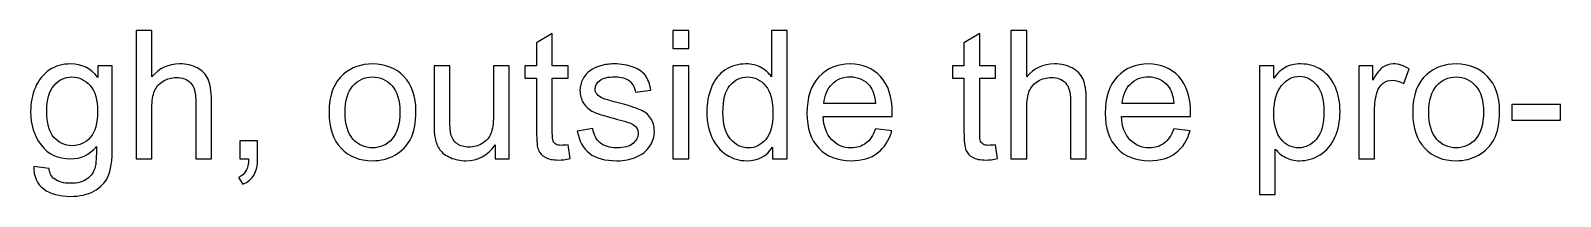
# Model space of a CAD drawing. Header units: centimetres. Extents: x -192 to 192, y -120 to 148.
# Drawn here: x -128.5 to -69.1, y 97.6 to 104 of the extents above; entities that cross this region are included whole.
import ezdxf

# ---------------------------------------------------------------- set-up
doc = ezdxf.new("R2010")
doc.units = ezdxf.units.CM
doc.header["$MEASUREMENT"] = 0
doc.layers.add('layer 1', color=7, linetype='Continuous')

msp = doc.modelspace()

# ---------------------------------------------------------------- linework, layer by layer
at = {"layer": 'layer 1', "color": 6}
for points, knots in [([(-124.375, 99.02128), (-124.375, 99.02128), (-124.375, 103.9935), (-124.375, 103.9935), (-124.375, 103.9935), (-124.375, 103.9935), (-123.76389, 103.9935), (-123.76389, 103.9935), (-123.76389, 103.9935), (-123.76389, 103.9935), (-123.76389, 102.20415), (-123.76389, 102.20415), (-123.76389, 102.20415), (-123.48032, 102.53632), (-123.12268, 102.70183), (-122.68981, 102.70183), (-122.68981, 102.70183), (-122.42477, 102.70183), (-122.19444, 102.64975), (-121.99768, 102.54443), (-121.99768, 102.54443), (-121.80208, 102.4391), (-121.66204, 102.29443), (-121.57754, 102.10924), (-121.57754, 102.10924), (-121.49305, 101.92406), (-121.45139, 101.65438), (-121.45139, 101.30253), (-121.45139, 101.30253), (-121.45139, 101.30253), (-121.45139, 99.02128), (-121.45139, 99.02128), (-121.45139, 99.02128), (-121.45139, 99.02128), (-122.0625, 99.02128), (-122.0625, 99.02128), (-122.0625, 99.02128), (-122.0625, 99.02128), (-122.0625, 101.30021), (-122.0625, 101.30021), (-122.0625, 101.30021), (-122.0625, 101.60461), (-122.12847, 101.82683), (-122.25926, 101.96572), (-122.25926, 101.96572), (-122.3912, 102.10461), (-122.57639, 102.17406), (-122.81713, 102.17406), (-122.81713, 102.17406), (-122.99653, 102.17406), (-123.16551, 102.12776), (-123.32407, 102.03401), (-123.32407, 102.03401), (-123.48264, 101.94026), (-123.5949, 101.81294), (-123.66319, 101.65207), (-123.66319, 101.65207), (-123.73032, 101.49234), (-123.76389, 101.27128), (-123.76389, 100.98887), (-123.76389, 100.98887), (-123.76389, 100.98887), (-123.76389, 99.02128), (-123.76389, 99.02128), (-123.76389, 99.02128), (-123.76389, 99.02128), (-124.375, 99.02128), (-124.375, 99.02128)], [0, 0, 0, 0, 0.05555556, 0.05555556, 0.05555556, 0.05555556, 0.11111111, 0.11111111, 0.11111111, 0.11111111, 0.16666667, 0.16666667, 0.16666667, 0.16666667, 0.22222222, 0.22222222, 0.22222222, 0.22222222, 0.27777778, 0.27777778, 0.27777778, 0.27777778, 0.33333333, 0.33333333, 0.33333333, 0.33333333, 0.38888889, 0.38888889, 0.38888889, 0.38888889, 0.44444444, 0.44444444, 0.44444444, 0.44444444, 0.5, 0.5, 0.5, 0.5, 0.55555556, 0.55555556, 0.55555556, 0.55555556, 0.61111111, 0.61111111, 0.61111111, 0.61111111, 0.66666667, 0.66666667, 0.66666667, 0.66666667, 0.72222222, 0.72222222, 0.72222222, 0.72222222, 0.77777778, 0.77777778, 0.77777778, 0.77777778, 0.83333333, 0.83333333, 0.83333333, 0.83333333, 0.88888889, 0.88888889, 0.88888889, 0.88888889, 1, 1, 1, 1]), ([(-103.52777, 103.29906), (-103.52777, 103.29906), (-103.52777, 103.9935), (-103.52777, 103.9935), (-103.52777, 103.9935), (-103.52777, 103.9935), (-102.91666, 103.9935), (-102.91666, 103.9935), (-102.91666, 103.9935), (-102.91666, 103.9935), (-102.91666, 103.29906), (-102.91666, 103.29906), (-102.91666, 103.29906), (-102.91666, 103.29906), (-103.52777, 103.29906), (-103.52777, 103.29906)], [0, 0, 0, 0, 0.2, 0.2, 0.2, 0.2, 0.4, 0.4, 0.4, 0.4, 0.6, 0.6, 0.6, 0.6, 1, 1, 1, 1]), ([(-99.65856, 99.02128), (-99.65856, 99.02128), (-99.65856, 99.47846), (-99.65856, 99.47846), (-99.65856, 99.47846), (-99.88657, 99.12313), (-100.22222, 98.94489), (-100.6655, 98.94489), (-100.6655, 98.94489), (-100.95254, 98.94489), (-101.21643, 99.02359), (-101.45601, 99.18216), (-101.45601, 99.18216), (-101.69675, 99.33957), (-101.8831, 99.56063), (-102.0162, 99.84304), (-102.0162, 99.84304), (-102.14814, 100.1266), (-102.21411, 100.45183), (-102.21411, 100.81989), (-102.21411, 100.81989), (-102.21411, 101.17869), (-102.15393, 101.50392), (-102.03472, 101.79674), (-102.03472, 101.79674), (-101.91435, 102.08841), (-101.73495, 102.31294), (-101.49536, 102.46804), (-101.49536, 102.46804), (-101.25694, 102.62429), (-100.98842, 102.70183), (-100.69328, 102.70183), (-100.69328, 102.70183), (-100.47569, 102.70183), (-100.2824, 102.65554), (-100.11342, 102.5641), (-100.11342, 102.5641), (-99.94444, 102.47267), (-99.80671, 102.3523), (-99.70023, 102.20531), (-99.70023, 102.20531), (-99.70023, 102.20531), (-99.70023, 103.9935), (-99.70023, 103.9935), (-99.70023, 103.9935), (-99.70023, 103.9935), (-99.08912, 103.9935), (-99.08912, 103.9935), (-99.08912, 103.9935), (-99.08912, 103.9935), (-99.08912, 99.02128), (-99.08912, 99.02128), (-99.08912, 99.02128), (-99.08912, 99.02128), (-99.65856, 99.02128), (-99.65856, 99.02128)], [0, 0, 0, 0, 0.06666667, 0.06666667, 0.06666667, 0.06666667, 0.13333333, 0.13333333, 0.13333333, 0.13333333, 0.2, 0.2, 0.2, 0.2, 0.26666667, 0.26666667, 0.26666667, 0.26666667, 0.33333333, 0.33333333, 0.33333333, 0.33333333, 0.4, 0.4, 0.4, 0.4, 0.46666667, 0.46666667, 0.46666667, 0.46666667, 0.53333333, 0.53333333, 0.53333333, 0.53333333, 0.6, 0.6, 0.6, 0.6, 0.66666667, 0.66666667, 0.66666667, 0.66666667, 0.73333333, 0.73333333, 0.73333333, 0.73333333, 0.8, 0.8, 0.8, 0.8, 0.86666667, 0.86666667, 0.86666667, 0.86666667, 1, 1, 1, 1]), ([(-90.40161, 99.02128), (-90.40161, 99.02128), (-90.40161, 103.9935), (-90.40161, 103.9935), (-90.40161, 103.9935), (-90.40161, 103.9935), (-89.7905, 103.9935), (-89.7905, 103.9935), (-89.7905, 103.9935), (-89.7905, 103.9935), (-89.7905, 102.20415), (-89.7905, 102.20415), (-89.7905, 102.20415), (-89.50693, 102.53632), (-89.14929, 102.70183), (-88.71642, 102.70183), (-88.71642, 102.70183), (-88.45138, 102.70183), (-88.22105, 102.64975), (-88.02429, 102.54443), (-88.02429, 102.54443), (-87.82869, 102.4391), (-87.68865, 102.29443), (-87.60415, 102.10924), (-87.60415, 102.10924), (-87.51966, 101.92406), (-87.478, 101.65438), (-87.478, 101.30253), (-87.478, 101.30253), (-87.478, 101.30253), (-87.478, 99.02128), (-87.478, 99.02128), (-87.478, 99.02128), (-87.478, 99.02128), (-88.08911, 99.02128), (-88.08911, 99.02128), (-88.08911, 99.02128), (-88.08911, 99.02128), (-88.08911, 101.30021), (-88.08911, 101.30021), (-88.08911, 101.30021), (-88.08911, 101.60461), (-88.15508, 101.82683), (-88.28587, 101.96572), (-88.28587, 101.96572), (-88.41781, 102.10461), (-88.603, 102.17406), (-88.84374, 102.17406), (-88.84374, 102.17406), (-89.02314, 102.17406), (-89.19212, 102.12776), (-89.35068, 102.03401), (-89.35068, 102.03401), (-89.50925, 101.94026), (-89.62151, 101.81294), (-89.6898, 101.65207), (-89.6898, 101.65207), (-89.75693, 101.49234), (-89.7905, 101.27128), (-89.7905, 100.98887), (-89.7905, 100.98887), (-89.7905, 100.98887), (-89.7905, 99.02128), (-89.7905, 99.02128), (-89.7905, 99.02128), (-89.7905, 99.02128), (-90.40161, 99.02128), (-90.40161, 99.02128)], [0, 0, 0, 0, 0.05555556, 0.05555556, 0.05555556, 0.05555556, 0.11111111, 0.11111111, 0.11111111, 0.11111111, 0.16666667, 0.16666667, 0.16666667, 0.16666667, 0.22222222, 0.22222222, 0.22222222, 0.22222222, 0.27777778, 0.27777778, 0.27777778, 0.27777778, 0.33333333, 0.33333333, 0.33333333, 0.33333333, 0.38888889, 0.38888889, 0.38888889, 0.38888889, 0.44444444, 0.44444444, 0.44444444, 0.44444444, 0.5, 0.5, 0.5, 0.5, 0.55555556, 0.55555556, 0.55555556, 0.55555556, 0.61111111, 0.61111111, 0.61111111, 0.61111111, 0.66666667, 0.66666667, 0.66666667, 0.66666667, 0.72222222, 0.72222222, 0.72222222, 0.72222222, 0.77777778, 0.77777778, 0.77777778, 0.77777778, 0.83333333, 0.83333333, 0.83333333, 0.83333333, 0.88888889, 0.88888889, 0.88888889, 0.88888889, 1, 1, 1, 1]), ([(-107.603, 99.56642), (-107.603, 99.56642), (-107.51967, 99.02707), (-107.51967, 99.02707), (-107.51967, 99.02707), (-107.69096, 98.99119), (-107.8449, 98.97267), (-107.97916, 98.97267), (-107.97916, 98.97267), (-108.20022, 98.97267), (-108.37152, 99.00739), (-108.4942, 99.07799), (-108.4942, 99.07799), (-108.61573, 99.14859), (-108.70138, 99.24003), (-108.75115, 99.35461), (-108.75115, 99.35461), (-108.80091, 99.4692), (-108.82522, 99.70994), (-108.82522, 100.07683), (-108.82522, 100.07683), (-108.82522, 100.07683), (-108.82522, 102.15322), (-108.82522, 102.15322), (-108.82522, 102.15322), (-108.82522, 102.15322), (-109.27661, 102.15322), (-109.27661, 102.15322), (-109.27661, 102.15322), (-109.27661, 102.15322), (-109.27661, 102.62544), (-109.27661, 102.62544), (-109.27661, 102.62544), (-109.27661, 102.62544), (-108.82522, 102.62544), (-108.82522, 102.62544), (-108.82522, 102.62544), (-108.82522, 102.62544), (-108.82522, 103.51665), (-108.82522, 103.51665), (-108.82522, 103.51665), (-108.82522, 103.51665), (-108.21411, 103.88355), (-108.21411, 103.88355), (-108.21411, 103.88355), (-108.21411, 103.88355), (-108.21411, 102.62544), (-108.21411, 102.62544), (-108.21411, 102.62544), (-108.21411, 102.62544), (-107.603, 102.62544), (-107.603, 102.62544), (-107.603, 102.62544), (-107.603, 102.62544), (-107.603, 102.15322), (-107.603, 102.15322), (-107.603, 102.15322), (-107.603, 102.15322), (-108.21411, 102.15322), (-108.21411, 102.15322), (-108.21411, 102.15322), (-108.21411, 102.15322), (-108.21411, 100.04211), (-108.21411, 100.04211), (-108.21411, 100.04211), (-108.21411, 99.86734), (-108.20369, 99.75508), (-108.1817, 99.70531), (-108.1817, 99.70531), (-108.16087, 99.65554), (-108.12615, 99.61619), (-108.07754, 99.58609), (-108.07754, 99.58609), (-108.02892, 99.55716), (-107.95948, 99.54211), (-107.8692, 99.54211), (-107.8692, 99.54211), (-107.80207, 99.54211), (-107.71295, 99.55021), (-107.603, 99.56642)], [0, 0, 0, 0, 0.04761905, 0.04761905, 0.04761905, 0.04761905, 0.0952381, 0.0952381, 0.0952381, 0.0952381, 0.14285714, 0.14285714, 0.14285714, 0.14285714, 0.19047619, 0.19047619, 0.19047619, 0.19047619, 0.23809524, 0.23809524, 0.23809524, 0.23809524, 0.28571429, 0.28571429, 0.28571429, 0.28571429, 0.33333333, 0.33333333, 0.33333333, 0.33333333, 0.38095238, 0.38095238, 0.38095238, 0.38095238, 0.42857143, 0.42857143, 0.42857143, 0.42857143, 0.47619048, 0.47619048, 0.47619048, 0.47619048, 0.52380952, 0.52380952, 0.52380952, 0.52380952, 0.57142857, 0.57142857, 0.57142857, 0.57142857, 0.61904762, 0.61904762, 0.61904762, 0.61904762, 0.66666667, 0.66666667, 0.66666667, 0.66666667, 0.71428571, 0.71428571, 0.71428571, 0.71428571, 0.76190476, 0.76190476, 0.76190476, 0.76190476, 0.80952381, 0.80952381, 0.80952381, 0.80952381, 0.85714286, 0.85714286, 0.85714286, 0.85714286, 0.9047619, 0.9047619, 0.9047619, 0.9047619, 1, 1, 1, 1]), ([(-91.00462, 99.56642), (-91.00462, 99.56642), (-90.92129, 99.02707), (-90.92129, 99.02707), (-90.92129, 99.02707), (-91.09258, 98.99119), (-91.24652, 98.97267), (-91.38078, 98.97267), (-91.38078, 98.97267), (-91.60184, 98.97267), (-91.77314, 99.00739), (-91.89582, 99.07799), (-91.89582, 99.07799), (-92.01735, 99.14859), (-92.103, 99.24003), (-92.15277, 99.35461), (-92.15277, 99.35461), (-92.20253, 99.4692), (-92.22684, 99.70994), (-92.22684, 100.07683), (-92.22684, 100.07683), (-92.22684, 100.07683), (-92.22684, 102.15322), (-92.22684, 102.15322), (-92.22684, 102.15322), (-92.22684, 102.15322), (-92.67823, 102.15322), (-92.67823, 102.15322), (-92.67823, 102.15322), (-92.67823, 102.15322), (-92.67823, 102.62544), (-92.67823, 102.62544), (-92.67823, 102.62544), (-92.67823, 102.62544), (-92.22684, 102.62544), (-92.22684, 102.62544), (-92.22684, 102.62544), (-92.22684, 102.62544), (-92.22684, 103.51665), (-92.22684, 103.51665), (-92.22684, 103.51665), (-92.22684, 103.51665), (-91.61573, 103.88355), (-91.61573, 103.88355), (-91.61573, 103.88355), (-91.61573, 103.88355), (-91.61573, 102.62544), (-91.61573, 102.62544), (-91.61573, 102.62544), (-91.61573, 102.62544), (-91.00462, 102.62544), (-91.00462, 102.62544), (-91.00462, 102.62544), (-91.00462, 102.62544), (-91.00462, 102.15322), (-91.00462, 102.15322), (-91.00462, 102.15322), (-91.00462, 102.15322), (-91.61573, 102.15322), (-91.61573, 102.15322), (-91.61573, 102.15322), (-91.61573, 102.15322), (-91.61573, 100.04211), (-91.61573, 100.04211), (-91.61573, 100.04211), (-91.61573, 99.86734), (-91.60531, 99.75508), (-91.58332, 99.70531), (-91.58332, 99.70531), (-91.56249, 99.65554), (-91.52777, 99.61619), (-91.47916, 99.58609), (-91.47916, 99.58609), (-91.43054, 99.55716), (-91.3611, 99.54211), (-91.27082, 99.54211), (-91.27082, 99.54211), (-91.20369, 99.54211), (-91.11457, 99.55021), (-91.00462, 99.56642)], [0, 0, 0, 0, 0.04761905, 0.04761905, 0.04761905, 0.04761905, 0.0952381, 0.0952381, 0.0952381, 0.0952381, 0.14285714, 0.14285714, 0.14285714, 0.14285714, 0.19047619, 0.19047619, 0.19047619, 0.19047619, 0.23809524, 0.23809524, 0.23809524, 0.23809524, 0.28571429, 0.28571429, 0.28571429, 0.28571429, 0.33333333, 0.33333333, 0.33333333, 0.33333333, 0.38095238, 0.38095238, 0.38095238, 0.38095238, 0.42857143, 0.42857143, 0.42857143, 0.42857143, 0.47619048, 0.47619048, 0.47619048, 0.47619048, 0.52380952, 0.52380952, 0.52380952, 0.52380952, 0.57142857, 0.57142857, 0.57142857, 0.57142857, 0.61904762, 0.61904762, 0.61904762, 0.61904762, 0.66666667, 0.66666667, 0.66666667, 0.66666667, 0.71428571, 0.71428571, 0.71428571, 0.71428571, 0.76190476, 0.76190476, 0.76190476, 0.76190476, 0.80952381, 0.80952381, 0.80952381, 0.80952381, 0.85714286, 0.85714286, 0.85714286, 0.85714286, 0.9047619, 0.9047619, 0.9047619, 0.9047619, 1, 1, 1, 1]), ([(-128.34954, 98.72267), (-128.34954, 98.72267), (-127.75926, 98.63934), (-127.75926, 98.63934), (-127.75926, 98.63934), (-127.73495, 98.45647), (-127.66551, 98.32336), (-127.55208, 98.23887), (-127.55208, 98.23887), (-127.40046, 98.1266), (-127.19329, 98.06989), (-126.93055, 98.06989), (-126.93055, 98.06989), (-126.64815, 98.06989), (-126.4294, 98.1266), (-126.27546, 98.23887), (-126.27546, 98.23887), (-126.12153, 98.35114), (-126.01736, 98.50971), (-125.96296, 98.71225), (-125.96296, 98.71225), (-125.93171, 98.83609), (-125.91667, 99.09651), (-125.91898, 99.4935), (-125.91898, 99.4935), (-126.18634, 99.17869), (-126.51852, 99.02128), (-126.91667, 99.02128), (-126.91667, 99.02128), (-127.41204, 99.02128), (-127.79629, 99.19952), (-128.06713, 99.55716), (-128.06713, 99.55716), (-128.33912, 99.91364), (-128.47454, 100.34188), (-128.47454, 100.84072), (-128.47454, 100.84072), (-128.47454, 101.18447), (-128.41204, 101.5016), (-128.28819, 101.79211), (-128.28819, 101.79211), (-128.16435, 102.08262), (-127.98379, 102.306), (-127.74768, 102.46456), (-127.74768, 102.46456), (-127.51157, 102.62313), (-127.2338, 102.70183), (-126.91435, 102.70183), (-126.91435, 102.70183), (-126.48958, 102.70183), (-126.13889, 102.52822), (-125.86343, 102.181), (-125.86343, 102.181), (-125.86343, 102.181), (-125.86343, 102.62544), (-125.86343, 102.62544), (-125.86343, 102.62544), (-125.86343, 102.62544), (-125.30093, 102.62544), (-125.30093, 102.62544), (-125.30093, 102.62544), (-125.30093, 102.62544), (-125.30093, 99.51318), (-125.30093, 99.51318), (-125.30093, 99.51318), (-125.30093, 98.95184), (-125.35764, 98.55485), (-125.47222, 98.32105), (-125.47222, 98.32105), (-125.58565, 98.08725), (-125.76736, 97.90207), (-126.01389, 97.76665), (-126.01389, 97.76665), (-126.26157, 97.63123), (-126.56597, 97.56295), (-126.92708, 97.56295), (-126.92708, 97.56295), (-127.35648, 97.56295), (-127.70255, 97.65901), (-127.96643, 97.8523), (-127.96643, 97.8523), (-128.23148, 98.04443), (-128.35879, 98.33494), (-128.34954, 98.72267)], [0, 0, 0, 0, 0.04545455, 0.04545455, 0.04545455, 0.04545455, 0.09090909, 0.09090909, 0.09090909, 0.09090909, 0.13636364, 0.13636364, 0.13636364, 0.13636364, 0.18181818, 0.18181818, 0.18181818, 0.18181818, 0.22727273, 0.22727273, 0.22727273, 0.22727273, 0.27272727, 0.27272727, 0.27272727, 0.27272727, 0.31818182, 0.31818182, 0.31818182, 0.31818182, 0.36363636, 0.36363636, 0.36363636, 0.36363636, 0.40909091, 0.40909091, 0.40909091, 0.40909091, 0.45454545, 0.45454545, 0.45454545, 0.45454545, 0.5, 0.5, 0.5, 0.5, 0.54545455, 0.54545455, 0.54545455, 0.54545455, 0.59090909, 0.59090909, 0.59090909, 0.59090909, 0.63636364, 0.63636364, 0.63636364, 0.63636364, 0.68181818, 0.68181818, 0.68181818, 0.68181818, 0.72727273, 0.72727273, 0.72727273, 0.72727273, 0.77272727, 0.77272727, 0.77272727, 0.77272727, 0.81818182, 0.81818182, 0.81818182, 0.81818182, 0.86363636, 0.86363636, 0.86363636, 0.86363636, 0.90909091, 0.90909091, 0.90909091, 0.90909091, 1, 1, 1, 1]), ([(-127.84954, 100.8847), (-127.84954, 100.41364), (-127.75579, 100.06989), (-127.56829, 99.85346), (-127.56829, 99.85346), (-127.37963, 99.63702), (-127.14468, 99.52822), (-126.86227, 99.52822), (-126.86227, 99.52822), (-126.58102, 99.52822), (-126.34606, 99.63586), (-126.15509, 99.85114), (-126.15509, 99.85114), (-125.96528, 100.06642), (-125.87037, 100.40438), (-125.87037, 100.86503), (-125.87037, 100.86503), (-125.87037, 101.30484), (-125.96875, 101.63702), (-126.16435, 101.8604), (-126.16435, 101.8604), (-126.35995, 102.08378), (-126.59606, 102.19489), (-126.87153, 102.19489), (-126.87153, 102.19489), (-127.14352, 102.19489), (-127.37384, 102.08494), (-127.56481, 101.86503), (-127.56481, 101.86503), (-127.75463, 101.64512), (-127.84954, 101.31873), (-127.84954, 100.8847)], [0, 0, 0, 0, 0.11111111, 0.11111111, 0.11111111, 0.11111111, 0.22222222, 0.22222222, 0.22222222, 0.22222222, 0.33333333, 0.33333333, 0.33333333, 0.33333333, 0.44444444, 0.44444444, 0.44444444, 0.44444444, 0.55555556, 0.55555556, 0.55555556, 0.55555556, 0.66666667, 0.66666667, 0.66666667, 0.66666667, 0.77777778, 0.77777778, 0.77777778, 0.77777778, 1, 1, 1, 1]), ([(-116.88309, 100.82336), (-116.88309, 101.48887), (-116.69791, 101.98193), (-116.32638, 102.30253), (-116.32638, 102.30253), (-116.01735, 102.56873), (-115.63888, 102.70183), (-115.19328, 102.70183), (-115.19328, 102.70183), (-114.69907, 102.70183), (-114.29397, 102.5398), (-113.97916, 102.21572), (-113.97916, 102.21572), (-113.6655, 101.89281), (-113.5081, 101.44489), (-113.5081, 100.87429), (-113.5081, 100.87429), (-113.5081, 100.41133), (-113.57754, 100.0479), (-113.71643, 99.78285), (-113.71643, 99.78285), (-113.85532, 99.51781), (-114.05786, 99.31179), (-114.32407, 99.1648), (-114.32407, 99.1648), (-114.58911, 99.01781), (-114.87962, 98.94489), (-115.19328, 98.94489), (-115.19328, 98.94489), (-115.69791, 98.94489), (-116.10532, 99.10577), (-116.41666, 99.42869), (-116.41666, 99.42869), (-116.728, 99.7516), (-116.88309, 100.21688), (-116.88309, 100.82336)], [0, 0, 0, 0, 0.1, 0.1, 0.1, 0.1, 0.2, 0.2, 0.2, 0.2, 0.3, 0.3, 0.3, 0.3, 0.4, 0.4, 0.4, 0.4, 0.5, 0.5, 0.5, 0.5, 0.6, 0.6, 0.6, 0.6, 0.7, 0.7, 0.7, 0.7, 0.8, 0.8, 0.8, 0.8, 1, 1, 1, 1]), ([(-116.25809, 100.8222), (-116.25809, 100.36156), (-116.1574, 100.01665), (-115.95601, 99.78864), (-115.95601, 99.78864), (-115.75346, 99.55947), (-115.49999, 99.44489), (-115.19328, 99.44489), (-115.19328, 99.44489), (-114.89004, 99.44489), (-114.63772, 99.55947), (-114.43518, 99.7898), (-114.43518, 99.7898), (-114.23379, 100.02012), (-114.1331, 100.37082), (-114.1331, 100.84188), (-114.1331, 100.84188), (-114.1331, 101.28632), (-114.23495, 101.62313), (-114.43749, 101.85114), (-114.43749, 101.85114), (-114.64004, 102.08031), (-114.89235, 102.19489), (-115.19328, 102.19489), (-115.19328, 102.19489), (-115.49999, 102.19489), (-115.75346, 102.08146), (-115.95601, 101.85345), (-115.95601, 101.85345), (-116.1574, 101.62545), (-116.25809, 101.2817), (-116.25809, 100.8222)], [0, 0, 0, 0, 0.11111111, 0.11111111, 0.11111111, 0.11111111, 0.22222222, 0.22222222, 0.22222222, 0.22222222, 0.33333333, 0.33333333, 0.33333333, 0.33333333, 0.44444444, 0.44444444, 0.44444444, 0.44444444, 0.55555556, 0.55555556, 0.55555556, 0.55555556, 0.66666667, 0.66666667, 0.66666667, 0.66666667, 0.77777778, 0.77777778, 0.77777778, 0.77777778, 1, 1, 1, 1]), ([(-110.43749, 99.02128), (-110.43749, 99.02128), (-110.43749, 99.55716), (-110.43749, 99.55716), (-110.43749, 99.55716), (-110.71758, 99.14859), (-111.09721, 98.94489), (-111.57754, 98.94489), (-111.57754, 98.94489), (-111.78934, 98.94489), (-111.98726, 98.9854), (-112.17129, 99.06642), (-112.17129, 99.06642), (-112.35531, 99.14859), (-112.49189, 99.25045), (-112.58101, 99.37313), (-112.58101, 99.37313), (-112.67013, 99.49697), (-112.73263, 99.64744), (-112.76851, 99.82568), (-112.76851, 99.82568), (-112.79281, 99.94605), (-112.80555, 100.13586), (-112.80555, 100.39512), (-112.80555, 100.39512), (-112.80555, 100.39512), (-112.80555, 102.62544), (-112.80555, 102.62544), (-112.80555, 102.62544), (-112.80555, 102.62544), (-112.19444, 102.62544), (-112.19444, 102.62544), (-112.19444, 102.62544), (-112.19444, 102.62544), (-112.19444, 100.63123), (-112.19444, 100.63123), (-112.19444, 100.63123), (-112.19444, 100.31295), (-112.1817, 100.09767), (-112.1574, 99.98771), (-112.1574, 99.98771), (-112.1192, 99.82684), (-112.03819, 99.70184), (-111.91319, 99.6104), (-111.91319, 99.6104), (-111.78934, 99.51896), (-111.63657, 99.47267), (-111.45369, 99.47267), (-111.45369, 99.47267), (-111.27082, 99.47267), (-111.09953, 99.51896), (-110.93981, 99.61271), (-110.93981, 99.61271), (-110.78008, 99.70646), (-110.66666, 99.83494), (-110.59953, 99.99582), (-110.59953, 99.99582), (-110.53356, 100.1567), (-110.49999, 100.39165), (-110.49999, 100.69836), (-110.49999, 100.69836), (-110.49999, 100.69836), (-110.49999, 102.62544), (-110.49999, 102.62544), (-110.49999, 102.62544), (-110.49999, 102.62544), (-109.88888, 102.62544), (-109.88888, 102.62544), (-109.88888, 102.62544), (-109.88888, 102.62544), (-109.88888, 99.02128), (-109.88888, 99.02128), (-109.88888, 99.02128), (-109.88888, 99.02128), (-110.43749, 99.02128), (-110.43749, 99.02128)], [0, 0, 0, 0, 0.05, 0.05, 0.05, 0.05, 0.1, 0.1, 0.1, 0.1, 0.15, 0.15, 0.15, 0.15, 0.2, 0.2, 0.2, 0.2, 0.25, 0.25, 0.25, 0.25, 0.3, 0.3, 0.3, 0.3, 0.35, 0.35, 0.35, 0.35, 0.4, 0.4, 0.4, 0.4, 0.45, 0.45, 0.45, 0.45, 0.5, 0.5, 0.5, 0.5, 0.55, 0.55, 0.55, 0.55, 0.6, 0.6, 0.6, 0.6, 0.65, 0.65, 0.65, 0.65, 0.7, 0.7, 0.7, 0.7, 0.75, 0.75, 0.75, 0.75, 0.8, 0.8, 0.8, 0.8, 0.85, 0.85, 0.85, 0.85, 0.9, 0.9, 0.9, 0.9, 1, 1, 1, 1]), ([(-107.24304, 100.09767), (-107.24304, 100.09767), (-106.63888, 100.19489), (-106.63888, 100.19489), (-106.63888, 100.19489), (-106.60531, 99.95299), (-106.5104, 99.76781), (-106.35531, 99.63818), (-106.35531, 99.63818), (-106.20022, 99.50971), (-105.98263, 99.44489), (-105.70485, 99.44489), (-105.70485, 99.44489), (-105.4236, 99.44489), (-105.21527, 99.5016), (-105.07869, 99.61619), (-105.07869, 99.61619), (-104.94328, 99.72961), (-104.87499, 99.86387), (-104.87499, 100.01781), (-104.87499, 100.01781), (-104.87499, 100.15554), (-104.93633, 100.26433), (-105.05786, 100.34304), (-105.05786, 100.34304), (-105.14351, 100.39744), (-105.35184, 100.46572), (-105.68286, 100.55021), (-105.68286, 100.55021), (-106.12962, 100.66248), (-106.43864, 100.7597), (-106.61226, 100.84188), (-106.61226, 100.84188), (-106.78471, 100.92521), (-106.9155, 101.03864), (-107.00462, 101.18447), (-107.00462, 101.18447), (-107.09374, 101.32915), (-107.13888, 101.49003), (-107.13888, 101.66595), (-107.13888, 101.66595), (-107.13888, 101.82683), (-107.10184, 101.97498), (-107.02892, 102.11156), (-107.02892, 102.11156), (-106.95485, 102.24813), (-106.85531, 102.36156), (-106.72915, 102.45183), (-106.72915, 102.45183), (-106.63425, 102.52128), (-106.50462, 102.58031), (-106.34142, 102.62892), (-106.34142, 102.62892), (-106.17707, 102.67753), (-106.0023, 102.70183), (-105.8148, 102.70183), (-105.8148, 102.70183), (-105.5324, 102.70183), (-105.28471, 102.66132), (-105.07175, 102.57915), (-105.07175, 102.57915), (-104.85763, 102.49813), (-104.70022, 102.38702), (-104.59837, 102.24813), (-104.59837, 102.24813), (-104.49767, 102.10808), (-104.42707, 101.92174), (-104.38888, 101.68795), (-104.38888, 101.68795), (-104.38888, 101.68795), (-104.9861, 101.60461), (-104.9861, 101.60461), (-104.9861, 101.60461), (-105.01272, 101.79211), (-105.09142, 101.9391), (-105.22105, 102.04443), (-105.22105, 102.04443), (-105.35068, 102.14975), (-105.53355, 102.20183), (-105.77082, 102.20183), (-105.77082, 102.20183), (-106.04976, 102.20183), (-106.24999, 102.15554), (-106.3692, 102.06294), (-106.3692, 102.06294), (-106.48841, 101.97035), (-106.5486, 101.86156), (-106.5486, 101.73771), (-106.5486, 101.73771), (-106.5486, 101.65901), (-106.52429, 101.58725), (-106.47452, 101.52359), (-106.47452, 101.52359), (-106.42476, 101.45878), (-106.34721, 101.40438), (-106.24073, 101.36156), (-106.24073, 101.36156), (-106.17939, 101.33841), (-106.00114, 101.28632), (-105.70253, 101.20531), (-105.70253, 101.20531), (-105.27198, 101.09072), (-104.97105, 100.99582), (-104.79976, 100.9229), (-104.79976, 100.9229), (-104.62846, 100.84998), (-104.4942, 100.74234), (-104.39698, 100.60345), (-104.39698, 100.60345), (-104.2986, 100.46341), (-104.24999, 100.2898), (-104.24999, 100.08146), (-104.24999, 100.08146), (-104.24999, 99.87892), (-104.30902, 99.68795), (-104.42823, 99.50855), (-104.42823, 99.50855), (-104.54744, 99.32915), (-104.71874, 99.19026), (-104.94212, 99.09188), (-104.94212, 99.09188), (-105.16665, 98.9935), (-105.42013, 98.94489), (-105.70253, 98.94489), (-105.70253, 98.94489), (-106.17013, 98.94489), (-106.52777, 99.04211), (-106.77314, 99.2354), (-106.77314, 99.2354), (-107.01851, 99.42984), (-107.17476, 99.71688), (-107.24304, 100.09767)], [0, 0, 0, 0, 0.02941176, 0.02941176, 0.02941176, 0.02941176, 0.05882353, 0.05882353, 0.05882353, 0.05882353, 0.08823529, 0.08823529, 0.08823529, 0.08823529, 0.11764706, 0.11764706, 0.11764706, 0.11764706, 0.14705882, 0.14705882, 0.14705882, 0.14705882, 0.17647059, 0.17647059, 0.17647059, 0.17647059, 0.20588235, 0.20588235, 0.20588235, 0.20588235, 0.23529412, 0.23529412, 0.23529412, 0.23529412, 0.26470588, 0.26470588, 0.26470588, 0.26470588, 0.29411765, 0.29411765, 0.29411765, 0.29411765, 0.32352941, 0.32352941, 0.32352941, 0.32352941, 0.35294118, 0.35294118, 0.35294118, 0.35294118, 0.38235294, 0.38235294, 0.38235294, 0.38235294, 0.41176471, 0.41176471, 0.41176471, 0.41176471, 0.44117647, 0.44117647, 0.44117647, 0.44117647, 0.47058824, 0.47058824, 0.47058824, 0.47058824, 0.5, 0.5, 0.5, 0.5, 0.52941176, 0.52941176, 0.52941176, 0.52941176, 0.55882353, 0.55882353, 0.55882353, 0.55882353, 0.58823529, 0.58823529, 0.58823529, 0.58823529, 0.61764706, 0.61764706, 0.61764706, 0.61764706, 0.64705882, 0.64705882, 0.64705882, 0.64705882, 0.67647059, 0.67647059, 0.67647059, 0.67647059, 0.70588235, 0.70588235, 0.70588235, 0.70588235, 0.73529412, 0.73529412, 0.73529412, 0.73529412, 0.76470588, 0.76470588, 0.76470588, 0.76470588, 0.79411765, 0.79411765, 0.79411765, 0.79411765, 0.82352941, 0.82352941, 0.82352941, 0.82352941, 0.85294118, 0.85294118, 0.85294118, 0.85294118, 0.88235294, 0.88235294, 0.88235294, 0.88235294, 0.91176471, 0.91176471, 0.91176471, 0.91176471, 0.94117647, 0.94117647, 0.94117647, 0.94117647, 1, 1, 1, 1]), ([(-103.52777, 99.02128), (-103.52777, 99.02128), (-103.52777, 102.62544), (-103.52777, 102.62544), (-103.52777, 102.62544), (-103.52777, 102.62544), (-102.91666, 102.62544), (-102.91666, 102.62544), (-102.91666, 102.62544), (-102.91666, 102.62544), (-102.91666, 99.02128), (-102.91666, 99.02128), (-102.91666, 99.02128), (-102.91666, 99.02128), (-103.52777, 99.02128), (-103.52777, 99.02128)], [0, 0, 0, 0, 0.2, 0.2, 0.2, 0.2, 0.4, 0.4, 0.4, 0.4, 0.6, 0.6, 0.6, 0.6, 1, 1, 1, 1]), ([(-101.58911, 100.81873), (-101.58911, 100.35808), (-101.49189, 100.01433), (-101.29629, 99.78633), (-101.29629, 99.78633), (-101.10185, 99.55832), (-100.87152, 99.44489), (-100.60648, 99.44489), (-100.60648, 99.44489), (-100.33911, 99.44489), (-100.11226, 99.55369), (-99.92476, 99.77128), (-99.92476, 99.77128), (-99.73842, 99.98887), (-99.64467, 100.32105), (-99.64467, 100.76781), (-99.64467, 100.76781), (-99.64467, 101.25855), (-99.73958, 101.61966), (-99.93055, 101.84998), (-99.93055, 101.84998), (-100.12036, 102.08031), (-100.35532, 102.19489), (-100.63425, 102.19489), (-100.63425, 102.19489), (-100.90624, 102.19489), (-101.1331, 102.08494), (-101.31597, 101.86387), (-101.31597, 101.86387), (-101.49768, 101.64281), (-101.58911, 101.29443), (-101.58911, 100.81873)], [0, 0, 0, 0, 0.11111111, 0.11111111, 0.11111111, 0.11111111, 0.22222222, 0.22222222, 0.22222222, 0.22222222, 0.33333333, 0.33333333, 0.33333333, 0.33333333, 0.44444444, 0.44444444, 0.44444444, 0.44444444, 0.55555556, 0.55555556, 0.55555556, 0.55555556, 0.66666667, 0.66666667, 0.66666667, 0.66666667, 0.77777778, 0.77777778, 0.77777778, 0.77777778, 1, 1, 1, 1]), ([(-95.66435, 100.18795), (-95.66435, 100.18795), (-95.0324, 100.10461), (-95.0324, 100.10461), (-95.0324, 100.10461), (-95.13078, 99.73771), (-95.31481, 99.45184), (-95.58333, 99.24929), (-95.58333, 99.24929), (-95.85184, 99.04674), (-96.19444, 98.94489), (-96.61226, 98.94489), (-96.61226, 98.94489), (-97.13772, 98.94489), (-97.55439, 99.10693), (-97.86226, 99.431), (-97.86226, 99.431), (-98.17013, 99.75392), (-98.32407, 100.20878), (-98.32407, 100.79327), (-98.32407, 100.79327), (-98.32407, 101.39744), (-98.16897, 101.86734), (-97.85763, 102.20068), (-97.85763, 102.20068), (-97.54629, 102.53517), (-97.14235, 102.70183), (-96.64583, 102.70183), (-96.64583, 102.70183), (-96.1655, 102.70183), (-95.77314, 102.53864), (-95.46874, 102.21109), (-95.46874, 102.21109), (-95.16435, 101.88355), (-95.01157, 101.4229), (-95.01157, 100.82915), (-95.01157, 100.82915), (-95.01157, 100.79327), (-95.01273, 100.73887), (-95.01504, 100.66711), (-95.01504, 100.66711), (-95.01504, 100.66711), (-97.69907, 100.66711), (-97.69907, 100.66711), (-97.69907, 100.66711), (-97.67592, 100.27244), (-97.56481, 99.9692), (-97.36342, 99.75971), (-97.36342, 99.75971), (-97.16319, 99.55021), (-96.91203, 99.44489), (-96.61226, 99.44489), (-96.61226, 99.44489), (-96.38888, 99.44489), (-96.19791, 99.50392), (-96.0405, 99.62197), (-96.0405, 99.62197), (-95.88194, 99.74003), (-95.75694, 99.92869), (-95.66435, 100.18795)], [0, 0, 0, 0, 0.0625, 0.0625, 0.0625, 0.0625, 0.125, 0.125, 0.125, 0.125, 0.1875, 0.1875, 0.1875, 0.1875, 0.25, 0.25, 0.25, 0.25, 0.3125, 0.3125, 0.3125, 0.3125, 0.375, 0.375, 0.375, 0.375, 0.4375, 0.4375, 0.4375, 0.4375, 0.5, 0.5, 0.5, 0.5, 0.5625, 0.5625, 0.5625, 0.5625, 0.625, 0.625, 0.625, 0.625, 0.6875, 0.6875, 0.6875, 0.6875, 0.75, 0.75, 0.75, 0.75, 0.8125, 0.8125, 0.8125, 0.8125, 0.875, 0.875, 0.875, 0.875, 1, 1, 1, 1]), ([(-97.66434, 101.16711), (-97.66434, 101.16711), (-95.6574, 101.16711), (-95.6574, 101.16711), (-95.6574, 101.16711), (-95.68402, 101.47035), (-95.76157, 101.6972), (-95.88772, 101.84882), (-95.88772, 101.84882), (-96.08101, 102.08378), (-96.33333, 102.20183), (-96.64235, 102.20183), (-96.64235, 102.20183), (-96.92245, 102.20183), (-97.1574, 102.10808), (-97.34837, 101.92058), (-97.34837, 101.92058), (-97.53819, 101.73308), (-97.64351, 101.48193), (-97.66434, 101.16711)], [0, 0, 0, 0, 0.16666667, 0.16666667, 0.16666667, 0.16666667, 0.33333333, 0.33333333, 0.33333333, 0.33333333, 0.5, 0.5, 0.5, 0.5, 0.66666667, 0.66666667, 0.66666667, 0.66666667, 1, 1, 1, 1]), ([(-84.08101, 100.18795), (-84.08101, 100.18795), (-83.44906, 100.10461), (-83.44906, 100.10461), (-83.44906, 100.10461), (-83.54744, 99.73771), (-83.73147, 99.45184), (-83.99999, 99.24929), (-83.99999, 99.24929), (-84.2685, 99.04674), (-84.6111, 98.94489), (-85.02892, 98.94489), (-85.02892, 98.94489), (-85.55438, 98.94489), (-85.97105, 99.10693), (-86.27892, 99.431), (-86.27892, 99.431), (-86.58679, 99.75392), (-86.74073, 100.20878), (-86.74073, 100.79327), (-86.74073, 100.79327), (-86.74073, 101.39744), (-86.58563, 101.86734), (-86.27429, 102.20068), (-86.27429, 102.20068), (-85.96295, 102.53517), (-85.55901, 102.70183), (-85.06249, 102.70183), (-85.06249, 102.70183), (-84.58216, 102.70183), (-84.1898, 102.53864), (-83.8854, 102.21109), (-83.8854, 102.21109), (-83.58101, 101.88355), (-83.42823, 101.4229), (-83.42823, 100.82915), (-83.42823, 100.82915), (-83.42823, 100.79327), (-83.42939, 100.73887), (-83.4317, 100.66711), (-83.4317, 100.66711), (-83.4317, 100.66711), (-86.11573, 100.66711), (-86.11573, 100.66711), (-86.11573, 100.66711), (-86.09258, 100.27244), (-85.98147, 99.9692), (-85.78008, 99.75971), (-85.78008, 99.75971), (-85.57985, 99.55021), (-85.32869, 99.44489), (-85.02892, 99.44489), (-85.02892, 99.44489), (-84.80554, 99.44489), (-84.61457, 99.50392), (-84.45716, 99.62197), (-84.45716, 99.62197), (-84.2986, 99.74003), (-84.1736, 99.92869), (-84.08101, 100.18795)], [0, 0, 0, 0, 0.0625, 0.0625, 0.0625, 0.0625, 0.125, 0.125, 0.125, 0.125, 0.1875, 0.1875, 0.1875, 0.1875, 0.25, 0.25, 0.25, 0.25, 0.3125, 0.3125, 0.3125, 0.3125, 0.375, 0.375, 0.375, 0.375, 0.4375, 0.4375, 0.4375, 0.4375, 0.5, 0.5, 0.5, 0.5, 0.5625, 0.5625, 0.5625, 0.5625, 0.625, 0.625, 0.625, 0.625, 0.6875, 0.6875, 0.6875, 0.6875, 0.75, 0.75, 0.75, 0.75, 0.8125, 0.8125, 0.8125, 0.8125, 0.875, 0.875, 0.875, 0.875, 1, 1, 1, 1]), ([(-86.081, 101.16711), (-86.081, 101.16711), (-84.07406, 101.16711), (-84.07406, 101.16711), (-84.07406, 101.16711), (-84.10068, 101.47035), (-84.17823, 101.6972), (-84.30438, 101.84882), (-84.30438, 101.84882), (-84.49767, 102.08378), (-84.74999, 102.20183), (-85.05901, 102.20183), (-85.05901, 102.20183), (-85.33911, 102.20183), (-85.57406, 102.10808), (-85.76503, 101.92058), (-85.76503, 101.92058), (-85.95485, 101.73308), (-86.06017, 101.48193), (-86.081, 101.16711)], [0, 0, 0, 0, 0.16666667, 0.16666667, 0.16666667, 0.16666667, 0.33333333, 0.33333333, 0.33333333, 0.33333333, 0.5, 0.5, 0.5, 0.5, 0.66666667, 0.66666667, 0.66666667, 0.66666667, 1, 1, 1, 1]), ([(-80.74767, 97.63934), (-80.74767, 97.63934), (-80.74767, 102.62544), (-80.74767, 102.62544), (-80.74767, 102.62544), (-80.74767, 102.62544), (-80.19211, 102.62544), (-80.19211, 102.62544), (-80.19211, 102.62544), (-80.19211, 102.62544), (-80.19211, 102.15207), (-80.19211, 102.15207), (-80.19211, 102.15207), (-80.06132, 102.33494), (-79.91318, 102.47267), (-79.74767, 102.5641), (-79.74767, 102.5641), (-79.58332, 102.65554), (-79.38308, 102.70183), (-79.14813, 102.70183), (-79.14813, 102.70183), (-78.84026, 102.70183), (-78.56943, 102.62313), (-78.33447, 102.46456), (-78.33447, 102.46456), (-78.09952, 102.30716), (-77.92244, 102.08378), (-77.80207, 101.79674), (-77.80207, 101.79674), (-77.68285, 101.50855), (-77.62267, 101.19373), (-77.62267, 100.84998), (-77.62267, 100.84998), (-77.62267, 100.48308), (-77.68864, 100.15207), (-77.82059, 99.85693), (-77.82059, 99.85693), (-77.95253, 99.56295), (-78.14466, 99.33725), (-78.39697, 99.17984), (-78.39697, 99.17984), (-78.64813, 99.02359), (-78.91318, 98.94489), (-79.19095, 98.94489), (-79.19095, 98.94489), (-79.39466, 98.94489), (-79.57753, 98.98772), (-79.73841, 99.07336), (-79.73841, 99.07336), (-79.90045, 99.15901), (-80.03239, 99.26665), (-80.13656, 99.39744), (-80.13656, 99.39744), (-80.13656, 99.39744), (-80.13656, 97.63934), (-80.13656, 97.63934), (-80.13656, 97.63934), (-80.13656, 97.63934), (-80.74767, 97.63934), (-80.74767, 97.63934)], [0, 0, 0, 0, 0.0625, 0.0625, 0.0625, 0.0625, 0.125, 0.125, 0.125, 0.125, 0.1875, 0.1875, 0.1875, 0.1875, 0.25, 0.25, 0.25, 0.25, 0.3125, 0.3125, 0.3125, 0.3125, 0.375, 0.375, 0.375, 0.375, 0.4375, 0.4375, 0.4375, 0.4375, 0.5, 0.5, 0.5, 0.5, 0.5625, 0.5625, 0.5625, 0.5625, 0.625, 0.625, 0.625, 0.625, 0.6875, 0.6875, 0.6875, 0.6875, 0.75, 0.75, 0.75, 0.75, 0.8125, 0.8125, 0.8125, 0.8125, 0.875, 0.875, 0.875, 0.875, 1, 1, 1, 1]), ([(-80.19211, 100.80137), (-80.19211, 100.33957), (-80.09836, 99.99813), (-79.91202, 99.77707), (-79.91202, 99.77707), (-79.72452, 99.556), (-79.49767, 99.44489), (-79.23146, 99.44489), (-79.23146, 99.44489), (-78.96063, 99.44489), (-78.72915, 99.55947), (-78.53702, 99.78864), (-78.53702, 99.78864), (-78.34373, 100.01781), (-78.24767, 100.37197), (-78.24767, 100.8523), (-78.24767, 100.8523), (-78.24767, 101.31063), (-78.34142, 101.65322), (-78.53008, 101.88123), (-78.53008, 101.88123), (-78.71873, 102.10924), (-78.94327, 102.22267), (-79.20484, 102.22267), (-79.20484, 102.22267), (-79.4641, 102.22267), (-79.69327, 102.10114), (-79.89234, 101.85924), (-79.89234, 101.85924), (-80.09257, 101.61619), (-80.19211, 101.26433), (-80.19211, 100.80137)], [0, 0, 0, 0, 0.11111111, 0.11111111, 0.11111111, 0.11111111, 0.22222222, 0.22222222, 0.22222222, 0.22222222, 0.33333333, 0.33333333, 0.33333333, 0.33333333, 0.44444444, 0.44444444, 0.44444444, 0.44444444, 0.55555556, 0.55555556, 0.55555556, 0.55555556, 0.66666667, 0.66666667, 0.66666667, 0.66666667, 0.77777778, 0.77777778, 0.77777778, 0.77777778, 1, 1, 1, 1]), ([(-76.89234, 99.02128), (-76.89234, 99.02128), (-76.89234, 102.62544), (-76.89234, 102.62544), (-76.89234, 102.62544), (-76.89234, 102.62544), (-76.34373, 102.62544), (-76.34373, 102.62544), (-76.34373, 102.62544), (-76.34373, 102.62544), (-76.34373, 102.07336), (-76.34373, 102.07336), (-76.34373, 102.07336), (-76.20368, 102.32915), (-76.07405, 102.49813), (-75.95484, 102.57915), (-75.95484, 102.57915), (-75.83563, 102.66132), (-75.70484, 102.70183), (-75.56248, 102.70183), (-75.56248, 102.70183), (-75.35646, 102.70183), (-75.14697, 102.63702), (-74.93401, 102.50855), (-74.93401, 102.50855), (-74.93401, 102.50855), (-75.1516, 101.94489), (-75.1516, 101.94489), (-75.1516, 101.94489), (-75.29975, 102.02822), (-75.4479, 102.06989), (-75.59605, 102.06989), (-75.59605, 102.06989), (-75.72915, 102.06989), (-75.84836, 102.02938), (-75.95368, 101.94952), (-75.95368, 101.94952), (-76.05901, 101.86966), (-76.13424, 101.75855), (-76.17938, 101.61619), (-76.17938, 101.61619), (-76.24767, 101.39975), (-76.28123, 101.16248), (-76.28123, 100.90438), (-76.28123, 100.90438), (-76.28123, 100.90438), (-76.28123, 99.02128), (-76.28123, 99.02128), (-76.28123, 99.02128), (-76.28123, 99.02128), (-76.89234, 99.02128), (-76.89234, 99.02128)], [0, 0, 0, 0, 0.07142857, 0.07142857, 0.07142857, 0.07142857, 0.14285714, 0.14285714, 0.14285714, 0.14285714, 0.21428571, 0.21428571, 0.21428571, 0.21428571, 0.28571429, 0.28571429, 0.28571429, 0.28571429, 0.35714286, 0.35714286, 0.35714286, 0.35714286, 0.42857143, 0.42857143, 0.42857143, 0.42857143, 0.5, 0.5, 0.5, 0.5, 0.57142857, 0.57142857, 0.57142857, 0.57142857, 0.64285714, 0.64285714, 0.64285714, 0.64285714, 0.71428571, 0.71428571, 0.71428571, 0.71428571, 0.78571429, 0.78571429, 0.78571429, 0.78571429, 0.85714286, 0.85714286, 0.85714286, 0.85714286, 1, 1, 1, 1]), ([(-74.80206, 100.82336), (-74.80206, 101.48887), (-74.61688, 101.98193), (-74.24535, 102.30253), (-74.24535, 102.30253), (-73.93632, 102.56873), (-73.55785, 102.70183), (-73.11225, 102.70183), (-73.11225, 102.70183), (-72.61804, 102.70183), (-72.21294, 102.5398), (-71.89813, 102.21572), (-71.89813, 102.21572), (-71.58447, 101.89281), (-71.42707, 101.44489), (-71.42707, 100.87429), (-71.42707, 100.87429), (-71.42707, 100.41133), (-71.49651, 100.0479), (-71.6354, 99.78285), (-71.6354, 99.78285), (-71.77429, 99.51781), (-71.97683, 99.31179), (-72.24304, 99.1648), (-72.24304, 99.1648), (-72.50808, 99.01781), (-72.79859, 98.94489), (-73.11225, 98.94489), (-73.11225, 98.94489), (-73.61688, 98.94489), (-74.02429, 99.10577), (-74.33563, 99.42869), (-74.33563, 99.42869), (-74.64697, 99.7516), (-74.80206, 100.21688), (-74.80206, 100.82336)], [0, 0, 0, 0, 0.1, 0.1, 0.1, 0.1, 0.2, 0.2, 0.2, 0.2, 0.3, 0.3, 0.3, 0.3, 0.4, 0.4, 0.4, 0.4, 0.5, 0.5, 0.5, 0.5, 0.6, 0.6, 0.6, 0.6, 0.7, 0.7, 0.7, 0.7, 0.8, 0.8, 0.8, 0.8, 1, 1, 1, 1]), ([(-74.17706, 100.8222), (-74.17706, 100.36156), (-74.07637, 100.01665), (-73.87498, 99.78864), (-73.87498, 99.78864), (-73.67243, 99.55947), (-73.41896, 99.44489), (-73.11225, 99.44489), (-73.11225, 99.44489), (-72.80901, 99.44489), (-72.55669, 99.55947), (-72.35415, 99.7898), (-72.35415, 99.7898), (-72.15276, 100.02012), (-72.05207, 100.37082), (-72.05207, 100.84188), (-72.05207, 100.84188), (-72.05207, 101.28632), (-72.15392, 101.62313), (-72.35646, 101.85114), (-72.35646, 101.85114), (-72.55901, 102.08031), (-72.81132, 102.19489), (-73.11225, 102.19489), (-73.11225, 102.19489), (-73.41896, 102.19489), (-73.67243, 102.08146), (-73.87498, 101.85345), (-73.87498, 101.85345), (-74.07637, 101.62545), (-74.17706, 101.2817), (-74.17706, 100.8222)], [0, 0, 0, 0, 0.11111111, 0.11111111, 0.11111111, 0.11111111, 0.22222222, 0.22222222, 0.22222222, 0.22222222, 0.33333333, 0.33333333, 0.33333333, 0.33333333, 0.44444444, 0.44444444, 0.44444444, 0.44444444, 0.55555556, 0.55555556, 0.55555556, 0.55555556, 0.66666667, 0.66666667, 0.66666667, 0.66666667, 0.77777778, 0.77777778, 0.77777778, 0.77777778, 1, 1, 1, 1]), ([(-70.95368, 100.51433), (-70.95368, 100.51433), (-70.95368, 101.12545), (-70.95368, 101.12545), (-70.95368, 101.12545), (-70.95368, 101.12545), (-69.06479, 101.12545), (-69.06479, 101.12545), (-69.06479, 101.12545), (-69.06479, 101.12545), (-69.06479, 100.51433), (-69.06479, 100.51433), (-69.06479, 100.51433), (-69.06479, 100.51433), (-70.95368, 100.51433), (-70.95368, 100.51433)], [0, 0, 0, 0, 0.2, 0.2, 0.2, 0.2, 0.4, 0.4, 0.4, 0.4, 0.6, 0.6, 0.6, 0.6, 1, 1, 1, 1]), ([(-120.353, 99.02128), (-120.353, 99.02128), (-120.353, 99.71572), (-120.353, 99.71572), (-120.353, 99.71572), (-120.353, 99.71572), (-119.65856, 99.71572), (-119.65856, 99.71572), (-119.65856, 99.71572), (-119.65856, 99.71572), (-119.65856, 99.02128), (-119.65856, 99.02128), (-119.65856, 99.02128), (-119.65856, 98.76549), (-119.7037, 98.55832), (-119.79513, 98.40091), (-119.79513, 98.40091), (-119.88541, 98.2435), (-120.03009, 98.12082), (-120.228, 98.03517), (-120.228, 98.03517), (-120.228, 98.03517), (-120.39467, 98.29906), (-120.39467, 98.29906), (-120.39467, 98.29906), (-120.26504, 98.35577), (-120.17013, 98.4391), (-120.10995, 98.5479), (-120.10995, 98.5479), (-120.04861, 98.65785), (-120.01388, 98.81526), (-120.00694, 99.02128), (-120.00694, 99.02128), (-120.00694, 99.02128), (-120.353, 99.02128), (-120.353, 99.02128)], [0, 0, 0, 0, 0.1, 0.1, 0.1, 0.1, 0.2, 0.2, 0.2, 0.2, 0.3, 0.3, 0.3, 0.3, 0.4, 0.4, 0.4, 0.4, 0.5, 0.5, 0.5, 0.5, 0.6, 0.6, 0.6, 0.6, 0.7, 0.7, 0.7, 0.7, 0.8, 0.8, 0.8, 0.8, 1, 1, 1, 1])]:
    msp.add_open_spline(points, degree=3, knots=knots, dxfattribs=at)

doc.saveas('drawing.dxf')
